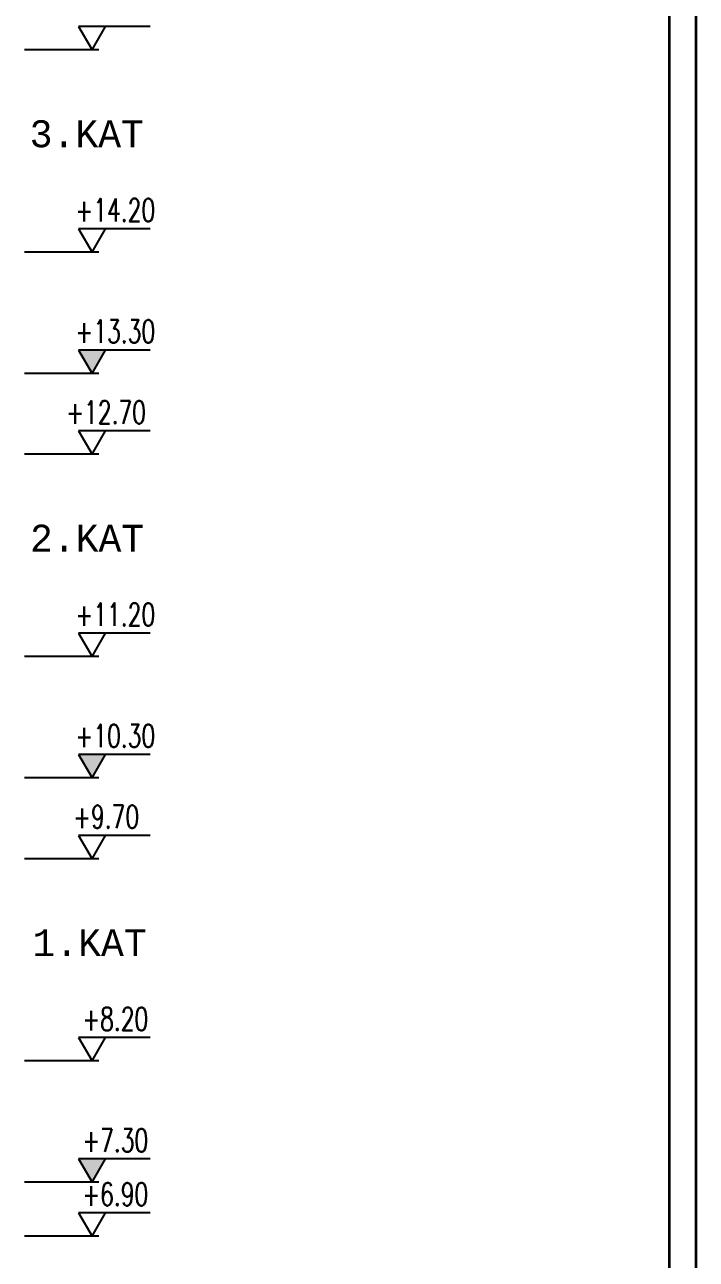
# Model space of a CAD drawing. Header units: inches. Extents: x -7543 to -822, y 102837 to 190349.
# Drawn here: x -826.3017 to -826.2021, y 102836.8505 to 102837.0336 of the extents above; entities that cross this region are included whole.
import ezdxf
from ezdxf.enums import TextEntityAlignment as Align

# ---------------------------------------------------------------- set-up
doc = ezdxf.new("R2010")
doc.units = ezdxf.units.IN
doc.header["$MEASUREMENT"] = 0
doc.layers.add('DUVAR', color=7, linetype='Continuous', lineweight=35, true_color=0xfc4642)
doc.layers.add('ICOL', color=55, linetype='Continuous', lineweight=25)
doc.layers.add('YAZI', color=7, linetype='Continuous', lineweight=25)
doc.styles.add('ISIM', font='monos.ttf', dxfattribs={"width": 1.1, "height": 200})
doc.styles.add('KAPı-PEN', font='simplex.shx', dxfattribs={"width": 0.7, "height": 10})

msp = doc.modelspace()

# ---------------------------------------------------------------- hatches: boundary and pattern name
at = {"layer": 'ICOL'}
for points in [[(-826.29369, 102836.98535), (-826.28969, 102836.98535), (-826.29169, 102836.98189)], [(-826.29369, 102836.92535), (-826.28969, 102836.92535), (-826.29169, 102836.92189)], [(-826.29369, 102836.86535), (-826.28969, 102836.86535), (-826.29169, 102836.86189)]]:
    msp.add_hatch(color=2, dxfattribs=at).paths.add_polyline_path(points)

# ---------------------------------------------------------------- linework, layer by layer
at = {"layer": 'DUVAR'}
for p, q in [((-826.20606, 102836.66908), (-826.20606, 102837.43546)), ((-826.20206, 102836.66908), (-826.20206, 102837.43546))]:
    msp.add_line(p, q, dxfattribs=at)
at = {"layer": 'ICOL', "color": 2}
for p, q in [((-826.28307, 102837.03335, -0.002), (-826.29369, 102837.03335, -0.002)), ((-826.29369, 102837.03335, -0.002), (-826.29169, 102837.02989, -0.002)), ((-826.29169, 102837.02989, -0.002), (-826.28969, 102837.03335, -0.002)), ((-826.29069, 102837.02989, -0.002), (-826.30169, 102837.02989, -0.002)), ((-826.29369, 102837.00335, -0.002), (-826.29169, 102836.99989, -0.002)), ((-826.28307, 102837.00335, -0.002), (-826.29369, 102837.00335, -0.002)), ((-826.29169, 102836.99989, -0.002), (-826.28969, 102837.00335, -0.002)), ((-826.29069, 102836.99989, -0.002), (-826.30169, 102836.99989, -0.002)), ((-826.29369, 102836.98535, -0.002), (-826.29169, 102836.98189, -0.002)), ((-826.28307, 102836.98535, -0.002), (-826.29369, 102836.98535, -0.002)), ((-826.29169, 102836.98189, -0.002), (-826.28969, 102836.98535, -0.002)), ((-826.29069, 102836.98189, -0.002), (-826.30169, 102836.98189, -0.002)), ((-826.28307, 102836.97335, -0.002), (-826.29369, 102836.97335, -0.002)), ((-826.29369, 102836.97335, -0.002), (-826.29169, 102836.96989, -0.002)), ((-826.29169, 102836.96989, -0.002), (-826.28969, 102836.97335, -0.002)), ((-826.29069, 102836.96989, -0.002), (-826.30169, 102836.96989, -0.002)), ((-826.29369, 102836.94335, -0.002), (-826.29169, 102836.93989, -0.002)), ((-826.28307, 102836.94335, -0.002), (-826.29369, 102836.94335, -0.002)), ((-826.29169, 102836.93989, -0.002), (-826.28969, 102836.94335, -0.002)), ((-826.29069, 102836.93989, -0.002), (-826.30169, 102836.93989, -0.002)), ((-826.29369, 102836.92535, -0.002), (-826.29169, 102836.92189, -0.002)), ((-826.28307, 102836.92535, -0.002), (-826.29369, 102836.92535, -0.002)), ((-826.29169, 102836.92189, -0.002), (-826.28969, 102836.92535, -0.002)), ((-826.29069, 102836.92189, -0.002), (-826.30169, 102836.92189, -0.002)), ((-826.28307, 102836.91335, -0.002), (-826.29369, 102836.91335, -0.002)), ((-826.29369, 102836.91335, -0.002), (-826.29169, 102836.90989, -0.002)), ((-826.29169, 102836.90989, -0.002), (-826.28969, 102836.91335, -0.002)), ((-826.29069, 102836.90989, -0.002), (-826.30169, 102836.90989, -0.002)), ((-826.29369, 102836.88335, -0.002), (-826.29169, 102836.87989, -0.002)), ((-826.28307, 102836.88335, -0.002), (-826.29369, 102836.88335, -0.002)), ((-826.29169, 102836.87989, -0.002), (-826.28969, 102836.88335, -0.002)), ((-826.29069, 102836.87989, -0.002), (-826.30169, 102836.87989, -0.002)), ((-826.29369, 102836.86535, -0.002), (-826.29169, 102836.86189, -0.002)), ((-826.28307, 102836.86535, -0.002), (-826.29369, 102836.86535, -0.002)), ((-826.29169, 102836.86189, -0.002), (-826.28969, 102836.86535, -0.002)), ((-826.29069, 102836.86189, -0.002), (-826.30169, 102836.86189, -0.002)), ((-826.29369, 102836.85735, -0.002), (-826.29169, 102836.85389, -0.002)), ((-826.28307, 102836.85735, -0.002), (-826.29369, 102836.85735, -0.002)), ((-826.29169, 102836.85389, -0.002), (-826.28969, 102836.85735, -0.002)), ((-826.29069, 102836.85389, -0.002), (-826.30169, 102836.85389, -0.002))]:
    msp.add_line(p, q, dxfattribs=at)

# ---------------------------------------------------------------- texts
at = {"layer": 'ICOL', "color": 2, "style": 'KAPı-PEN', "width": 0.7}
for tag, p in [('+14.20', (-826.28825, 102837.00442, -0.002)), ('+13.30', (-826.28825, 102836.98642, -0.002)), ('+12.70', (-826.28961, 102836.97442, -0.002)), ('+11.20', (-826.28825, 102836.94442, -0.002)), ('+10.30', (-826.28825, 102836.92642, -0.002)), ('+9.70', (-826.28961, 102836.91442, -0.002)), ('+8.20', (-826.28825, 102836.88442, -0.002)), ('+7.30', (-826.28825, 102836.86642, -0.002)), ('+6.90', (-826.28825, 102836.85842, -0.002))]:
    msp.add_attdef(tag, text='+17.50', height=0.0034, dxfattribs=at).set_placement(p, align=Align.CENTER)
at = {"layer": 'YAZI', "style": 'ISIM'}
for s, p in [('3.KAT', (-826.30095, 102837.01544, -0.002)), ('2.KAT', (-826.3009, 102836.95544, -0.002)), ('1.KAT', (-826.30053, 102836.89544, -0.002))]:
    msp.add_text(s, height=0.004, dxfattribs=at).set_placement(p)

doc.saveas('drawing.dxf')
